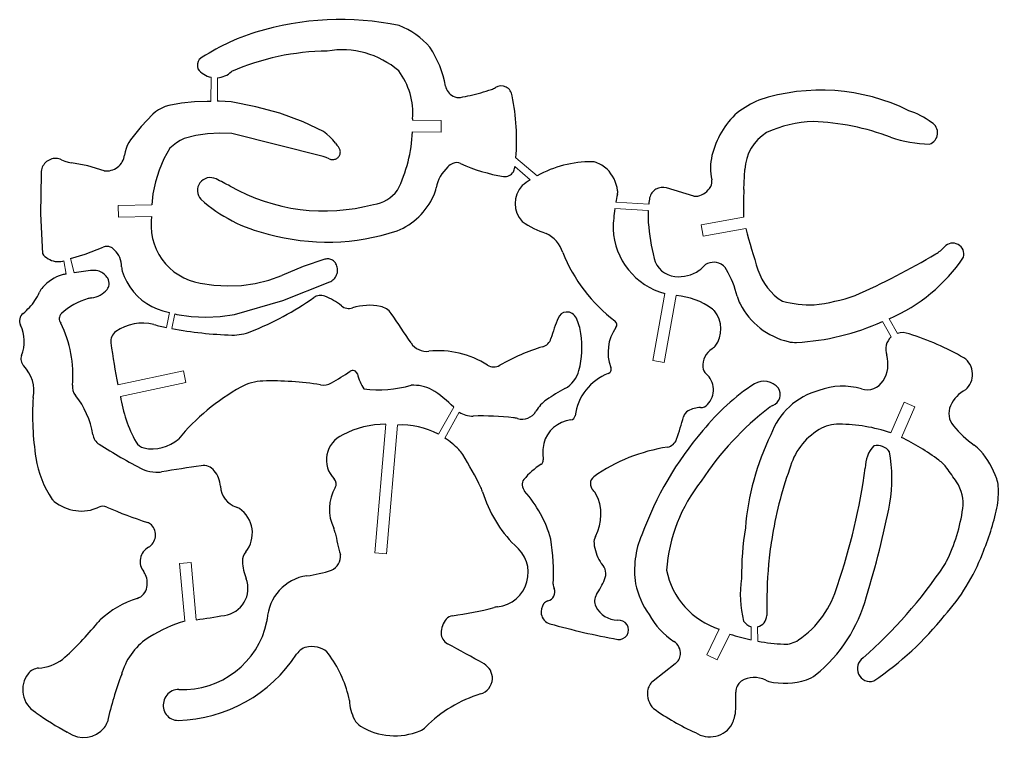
# Model space of a CAD drawing. Extents: x -554 to 10, y 731 to 949.
# Drawn here: x -251.6 to 9.5, y 731.9 to 923.5 of the extents above; entities that cross this region are included whole.
import ezdxf

# ---------------------------------------------------------------- set-up
doc = ezdxf.new("R2010")
doc.units = 0
doc.header["$MEASUREMENT"] = 0

msp = doc.modelspace()

# ---------------------------------------------------------------- linework, layer by layer
at = {"color": 7, "linetype": 'Continuous', "lineweight": 0}
for p, q in [((-200.554755, 901.626559), (-200.522324, 908.080273)), ((-198.808713, 907.952908), (-198.788, 901.687554)), ((-119.199041, 886.581554), (-113.546429, 881.774352)), ((-119.442704, 884.245187), (-115.350749, 880.689559)), ((-92.795515, 873.013659), (-83.862012, 872.536236)), ((-92.521313, 874.702496), (-83.730744, 874.226631)), ((-237.074168, 855.906504), (-238.047028, 859.674781)), ((-239.175407, 855.545439), (-239.802719, 859.09017)), ((-211.618015, 845.279878), (-212.397574, 841.295598)), ((-210.981428, 841.012912), (-210.215474, 844.922333)), ((-19.593251, 843.630487), (-17.421173, 839.716677)), ((-21.413878, 842.839772), (-19.036991, 838.795642)), ((-139.882201, 812.778965), (-135.778048, 819.9965)), ((-138.180077, 811.784237), (-134.353344, 818.710204)), ((-56.434731, 761.4156), (-56.416155, 757.897012)), ((-54.717349, 761.406781), (-54.620084, 757.540304))]:
    msp.add_line(p, q, dxfattribs=at)
for p, q in [((-200.554755, 901.626559), (-201.514118, 901.593439)), ((-170.555392, 893.564347), (-175.924903, 896.183409)), ((-146.762323, 896.99604), (-146.765921, 896.633518)), ((-170.619424, 886.949051), (-195.003544, 893.074657)), ((-58.378291, 878.152952), (-58.120054, 883.499374)), ((-71.710436, 876.34582), (-79.017516, 878.536138)), ((-213.382962, 845.729809), (-211.618015, 845.279878)), ((-76.71089, 751.48352), (-82.607711, 746.852042)), ((-60.53736, 739.410111), (-60.517125, 743.955072))]:
    msp.add_line(p, q)
at = {"flags": 128}
for points in [[(-201.51412, 901.593438), (-204.965462, 901.545624), (-208.398387, 901.186353), (-211.784846, 900.518562)], [(-195.136539, 901.48878), (-198.322661, 901.703619), (-198.788, 901.687554)], [(-175.924905, 896.183408), (-182.183004, 898.454007), (-188.600094, 900.226111), (-195.136537, 901.488775)], [(-211.784845, 900.518563), (-212.73044, 900.234788), (-213.641736, 899.855033), (-214.509021, 899.383344), (-215.323052, 898.824749), (-216.075153, 898.185202)], [(-216.075151, 898.185201), (-219.194543, 894.944313), (-221.987799, 891.418451)], [(-195.003539, 893.074659), (-198.219139, 893.175592), (-201.430549, 892.982946), (-204.611023, 892.498325), (-207.73407, 891.725767)], [(-167.340814, 890.489442), (-168.031766, 891.368782), (-168.802531, 892.179077), (-169.646243, 892.913111), (-170.555388, 893.564349)], [(-221.987796, 891.418453), (-222.468297, 890.672222), (-222.872305, 889.881957), (-223.195827, 889.055473), (-223.435662, 888.200944), (-223.58944, 887.326819)], [(-207.73407, 891.725767), (-208.763682, 891.202379), (-209.742693, 890.589538), (-210.663351, 889.892098), (-211.518368, 889.115579)], [(-211.518367, 889.115577), (-213.106563, 886.272105), (-214.393282, 883.280106), (-215.364826, 880.171439), (-216.010848, 876.979205), (-216.297825, 874.01282)], [(-168.968972, 886.31223), (-168.776553, 886.230004), (-168.576734, 886.167887), (-168.371609, 886.126533), (-168.163331, 886.106373), (-167.954083, 886.10762), (-167.74606, 886.130262), (-167.541443, 886.174059), (-167.342378, 886.238553), (-167.150953, 886.323067), (-166.969176, 886.426716), (-166.798951, 886.548412), (-166.642065, 886.686879), (-166.500164, 886.840665), (-166.374734, 887.008157), (-166.267092, 887.1876), (-166.178366, 887.37711), (-166.109487, 887.5747), (-166.061176, 887.778298), (-166.033942, 887.985771), (-166.028069, 888.19494), (-166.043619, 888.403613), (-166.080429, 888.609601), (-166.138112, 888.810745), (-166.216065, 889.004935), (-166.313468, 889.190134), (-166.429303, 889.3644), (-166.562351, 889.525907)], [(-167.340816, 890.489441), (-166.966224, 889.995845), (-166.562352, 889.525906)], [(-240.40265, 886.051733), (-240.758778, 886.194384), (-241.127346, 886.300851), (-241.504685, 886.370076), (-241.887042, 886.40137), (-242.270616, 886.394422), (-242.65159, 886.3493), (-243.026174, 886.266455), (-243.390643, 886.146708), (-243.741372, 885.991254), (-244.074872, 885.801635), (-244.387825, 885.57974), (-244.677119, 885.327777), (-244.939876, 885.048249), (-245.173483, 884.743938), (-245.375615, 884.417872), (-245.544263, 884.073292), (-245.677748, 883.713628), (-245.774744, 883.342455), (-245.834285, 882.963467), (-245.855779, 882.580434), (-245.839011, 882.197164)], [(-240.402648, 886.051732), (-239.543908, 885.706289), (-238.655792, 885.445489), (-237.746623, 885.271773)], [(-229.069004, 883.124103), (-228.590794, 883.081752), (-228.110739, 883.08688), (-227.633544, 883.13944), (-227.163881, 883.238913), (-226.706351, 883.384327), (-226.265438, 883.574257), (-225.845458, 883.806843), (-225.450528, 884.079805), (-225.084515, 884.39047), (-224.751006, 884.735796), (-224.453266, 885.112399), (-224.194213, 885.516589), (-223.976384, 885.944408), (-223.801914, 886.391664), (-223.67251, 886.853977), (-223.589442, 887.326818)], [(-168.968973, 886.312231), (-169.780365, 886.666488), (-170.619421, 886.949052)], [(-229.069001, 883.124104), (-233.352871, 884.419932), (-237.746623, 885.271776)], [(-245.839005, 882.197173), (-246.051035, 871.608007), (-245.504439, 861.030834)], [(-216.367775, 870.911327), (-216.513719, 869.657018), (-216.540686, 868.117109), (-216.416358, 866.58199), (-216.141937, 865.066491), (-215.720074, 863.58525), (-215.154843, 862.152574), (-214.451703, 860.782304), (-213.617449, 859.487674), (-212.660138, 858.281192), (-211.589015, 857.17451), (-210.41443, 856.17832), (-209.147727, 855.302244), (-207.801143, 854.554744), (-206.387685, 853.943041), (-204.921005, 853.473042), (-203.415273, 853.14929)], [(-238.047028, 859.674781), (-234.130487, 860.87938), (-229.265991, 862.720644)], [(-226.709901, 862.368605), (-226.910118, 862.511265), (-227.12314, 862.633981), (-227.34699, 862.735615), (-227.579586, 862.815221), (-227.818768, 862.872059), (-228.062311, 862.905601), (-228.307952, 862.915535), (-228.553408, 862.90177), (-228.796398, 862.864432), (-229.034663, 862.80387), (-229.265989, 862.720644)], [(-224.37793, 857.511067), (-224.404151, 858.130202), (-224.492856, 858.74351), (-224.643138, 859.344701), (-224.853453, 859.92761), (-225.121644, 860.486258), (-225.444963, 861.014917), (-225.820091, 861.508164), (-226.243184, 861.960942), (-226.709901, 862.368606)], [(-245.504445, 861.030843), (-245.185773, 860.629266), (-244.828982, 860.261142), (-244.437562, 859.930074), (-244.015344, 859.639301), (-243.566462, 859.391672), (-243.095308, 859.189607), (-242.606494, 859.035086), (-242.104804, 858.92962), (-241.595149, 858.874242), (-241.082515, 858.869494), (-240.571921, 858.915423), (-240.068363, 859.011577), (-239.802719, 859.09017)], [(-170.132467, 859.498964), (-175.980514, 857.562105), (-181.652349, 855.157656)], [(-167.208445, 858.300479), (-167.34874, 858.521811), (-167.51101, 858.727575), (-167.693541, 858.915601), (-167.894404, 859.0839), (-168.111478, 859.230697), (-168.342472, 859.35444), (-168.584946, 859.453825), (-168.836338, 859.527801), (-169.093996, 859.575585), (-169.355197, 859.596675), (-169.617182, 859.590848), (-169.877187, 859.558163), (-170.132464, 859.498969)], [(-224.37793, 857.511067), (-224.361307, 857.12156), (-224.305121, 856.735768), (-224.209958, 856.357699)], [(-168.873459, 853.446871), (-168.566031, 853.593848), (-168.274688, 853.770575), (-168.002299, 853.975315), (-167.751549, 854.206049), (-167.524906, 854.460503), (-167.324606, 854.736171), (-167.15262, 855.030339), (-167.010643, 855.340107), (-166.900073, 855.662425), (-166.821999, 855.994114), (-166.777192, 856.33191), (-166.766094, 856.672484), (-166.788811, 857.012481), (-166.845121, 857.348551), (-166.934471, 857.677383), (-167.055977, 857.995738), (-167.208445, 858.300479)], [(-224.209959, 856.357701), (-223.671932, 854.871236), (-222.989019, 853.445515), (-222.167963, 852.094618), (-221.216876, 850.831889), (-220.145149, 849.669799), (-218.963369, 848.619825), (-217.683206, 847.692336), (-216.317304, 846.896494), (-214.879155, 846.240159), (-213.38296, 845.729812)], [(-203.415273, 853.149292), (-199.764444, 852.583093), (-196.075661, 852.378126), (-192.384579, 852.536372), (-188.726874, 853.056301), (-185.137902, 853.932888), (-181.652352, 855.15766)], [(-194.239807, 844.757217), (-181.340444, 848.470948), (-168.873466, 853.446871)], [(-210.215474, 844.922333), (-209.631218, 844.773391), (-205.803066, 844.194093), (-201.936319, 843.997636), (-198.069167, 844.185962), (-194.239807, 844.757211)]]:
    msp.add_lwpolyline(points, dxfattribs=at)
at = {"color": 7, "linetype": 'Continuous', "lineweight": 0, "flags": 128}
for points in [[(-146.803781, 893.533742), (-139.146904, 893.457757), (-139.116142, 896.557604), (-146.765921, 896.633518)], [(-216.297825, 874.01282), (-225.304432, 873.870457), (-225.255438, 870.770844), (-216.367775, 870.911327)], [(-58.42587, 870.750616), (-69.770031, 868.673014), (-69.211577, 865.623731), (-57.884973, 867.698118)], [(-76.428634, 849.799044), (-79.627252, 831.920099), (-82.678802, 832.46603), (-79.481444, 850.337934)], [(-225.354023, 825.942012), (-207.901613, 829.676925), (-207.252885, 826.645564), (-224.722993, 822.906863)], [(-16.355954, 811.961614), (-12.757183, 820.140317), (-15.594642, 821.388848), (-19.199597, 813.19609)], [(-150.817524, 815.250219), (-153.704191, 780.909911), (-156.793296, 781.169583), (-153.911229, 815.455172)], [(-207.557231, 762.905132), (-208.943563, 778.25322), (-205.856131, 778.532092), (-204.476144, 763.254238)], [(-64.915743, 760.75953), (-68.266517, 753.899977), (-65.481081, 752.539335), (-62.096434, 759.468232)]]:
    msp.add_lwpolyline(points, dxfattribs=at)
for centre, radius, start, end in [((-165.955026, 845.639768), 77.838249, 78.427818, 106.921632), ((-157.864478, 902.525341), 20.780378, 40.700032, 68.772526), ((-171.26647, 864.523411), 58.227707, 107.329859, 123.883581), ((-168.73771, 849.07345), 66.004623, 90.691703, 113.53193), ((-165.604624, 892.210179), 23.19838, 49.246852, 99.753178), ((-165.853558, 900.532604), 28.378725, 10.543038, 33.210743), ((-201.048659, 911.278395), 3.113282, 149.416289, 198.025383), ((-199.225121, 913.941822), 6.003373, -142.833995, -102.478847), ((-199.225121, 913.941822), 6.003373, -86.02264, -46.474359), ((-165.395215, 898.535729), 18.696398, -4.723777, 36.985133), ((-134.19343, 906.425074), 3.825077, -169.456843, -117.663655), ((-142.811179, 954.654583), 52.686272, -77.490777, -71.036781), ((-127.347514, 909.65105), 5.100104, -71.036945, -58.292202), ((-123.115576, 902.801045), 2.951718, 5.962932, 121.70781), ((-37.781544, 851.918563), 52.729988, 63.624974, 108.348766), ((-134.489405, 905.860433), 3.187565, -117.66386, -80.321638), ((-142.811073, 954.654607), 52.686264, -80.321542, -77.4909), ((-177.088984, 891.438088), 58.0933, -4.795459, 11.588235), ((-42.930112, 875.733842), 28.624022, 113.580896, 126.933847), ((-45.025981, 881.995854), 22.456455, 132.267651, 166.633885), ((-21.362664, 878.34946), 21.957914, 53.389591, 71.393242), ((-38.693211, 864.108241), 32.194405, 92.136943, 114.979309), ((-42.549167, 830.061073), 66.272408, 69.37889, 87.703584), ((-9.80647, 893.241637), 3.137021, -72.242938, 60.623284), ((-185.48874, 895.054006), 38.714821, -26.285196, -2.250483), ((-46.000449, 882.913983), 12.133734, 121.214179, 177.234694), ((-8.349585, 923.264047), 33.013767, -109.204056, -90.868051), ((-99.015705, 855.562668), 29.969891, 89.719077, 119.002263), ((-98.884387, 882.344673), 3.187564, 70.17016, 89.719077), ((-100.754047, 877.159994), 8.699054, 47.476635, 70.170106), ((-53.012477, 883.753445), 14.280635, 166.087128, 192.403673), ((-130.705821, 876.754048), 9.927616, 131.828839, 169.617366), ((-134.483467, 881.551706), 3.852602, 113.754847, 137.559914), ((-135.008167, 882.743898), 2.550055, 65.263878, 113.754786), ((-115.766342, 924.508963), 43.43438, -114.736277, -98.899705), ((-122.091367, 884.116851), 2.55005, -98.899671, -29.538482), ((-122.836349, 884.539012), 3.406332, -29.538604, -9.541314), ((-177.088984, 891.438088), 58.0933, -7.381649, -7.112408), ((-101.850064, 876.580423), 9.875754, 7.438382, 45.062207), ((-200.714483, 877.842382), 3.448139, 63.95143, 222.512691), ((-295.856394, 687.642136), 216.117035, 62.29948, 63.433278), ((-99.015705, 855.562668), 29.969891, 123.027976, 128.070309), ((-69.450318, 880.138256), 2.550058, -28.968974, 12.403501), ((-170.388557, 923.14972), 50.748241, -119.521002, -74.924983), ((-158.5478, 883.81009), 9.757137, -81.999426, -37.210205), ((-149.249932, 880.151677), 8.92518, -24.278812, -10.38237), ((-112.503668, 874.373649), 6.913743, 136.226894, 223.736169), ((-95.218153, 877.446263), 3.187562, -12.633447, 7.438593), ((-80.040799, 875.122403), 3.563803, 73.313666, 166.99303), ((-71.716033, 881.392563), 5.139797, -78.496345, -28.969008), ((30.013202, 873.883524), 88.494545, 177.234694, 182.028834), ((-176.054373, 906.060158), 40.90369, -131.683971, -103.087383), ((-157.762603, 883.99158), 18.263832, -67.877102, -24.279017), ((-43.867494, 865.936322), 49.437233, 167.3663, 169.786345), ((-49.801781, 870.741578), 34.107479, 171.259549, 174.135359), ((-67.424575, 913.905319), 37.803234, -96.509781, -96.147139), ((-71.199569, 878.854837), 2.550053, -96.146941, -78.496099), ((-43.867494, 865.936322), 49.437233, 171.769368, 177.796613), ((-49.801781, 870.741578), 34.107479, 176.983834, 182.458235), ((-169.506468, 923.367847), 59.295506, -105.463872, -71.696359), ((-104.424188, 887.758816), 22.381153, -125.745873, -107.421179), ((-89.445923, 867.688482), 3.825138, 177.774415, 182.345086), ((-74.518517, 868.44136), 18.771379, -177.223164, -105.330587), ((-19.971237, 874.853078), 64.149292, -175.014855, -166.356046), ((147.09021, 922.637355), 212.210144, -164.995746, -161.887422), ((-115.15547, 858.378724), 8.980802, 19.001106, 63.333797), ((-12.015749, 869.154084), 9.562696, -59.395755, -41.633924), ((-2.635589, 860.816041), 2.987617, -14.722563, 138.365918), ((-67.023567, 877.010138), 42.63903, -158.384232, -127.151922), ((-76.115036, 861.224866), 6.375128, -166.356074, -96.154495), ((-114.746174, 1042.832239), 211.348831, -65.970857, -59.395735), ((-37.416993, 885.36957), 45.385426, -66.876179, -33.898932), ((-72.46915, 859.689739), 3.825077, -55.21208, -39.832509), ((-66.411464, 854.636829), 4.063361, 69.953001, 140.167394), ((-66.329782, 854.860669), 3.825084, 28.98582, 69.953042), ((-90.21631, 841.62795), 31.132063, 14.878725, 28.985701), ((-39.795073, 861.450703), 15.563567, -162.089391, -122.141555), ((-237.151147, 844.800115), 10.983638, 106.516247, 138.919259), ((-226.176385, 786.19163), 70.561501, 100.61581, 101.524506), ((-226.176385, 786.19163), 70.561501, 94.738856, 98.884535), ((-231.689769, 852.699912), 3.82508, 69.546782, 94.738918), ((-231.942647, 852.021909), 4.548706, 31.711083, 69.546625), ((-230.425579, 853.037126), 2.725291, -8.158677, 30.318564), ((-75.768451, 864.438952), 9.607845, -96.154529, -55.212094), ((-241.586069, 848.666316), 5.100098, 138.919231, 156.424842), ((-233.068465, 855.283903), 6.148941, -83.441484, -38.355798), ((-230.246309, 853.050642), 2.550049, -38.355989, -9.030927), ((-258.078854, 855.863369), 12.894611, -34.814536, -23.575351), ((-228.806507, 832.616302), 16.985407, 105.477676, 133.290623), ((-231.638004, 842.841789), 6.375132, 96.558418, 105.477614), ((-220.992627, 917.758246), 83.576767, -68.142154, -55.053596), ((-171.29316, 846.638549), 3.187561, 69.526995, 124.946467), ((-175.658922, 834.944978), 15.669526, 50.744494, 69.527016), ((-77.826216, 831.330343), 18.521505, 53.357089, 85.672504), ((-50.269848, 852.241016), 10.200212, -165.121189, -152.813079), ((-47.109731, 905.010542), 58.204575, -82.619799, -71.54518), ((-261.060529, 857.743781), 16.416912, -50.736431, -34.261441), ((-163.726529, 849.546617), 3.187563, -129.255688, -72.446382), ((-158.246344, 832.222357), 14.982808, 78.742034, 107.553759), ((-156.207454, 842.465116), 4.539093, 34.029495, 78.742013), ((-68.674515, 843.633843), 3.187566, 40.147528, 53.357212), ((-41.956159, 856.51127), 19.546469, -152.813079, -103.501695), ((-39.890499, 881.774504), 34.487305, -103.728526, -89.572501), ((-249.056551, 843.058745), 2.550053, 129.263543, 206.061251), ((-239.228661, 843.628471), 1.823691, 132.188025, 220.943086), ((-2288.693113, -597.511431), 2577.674805, 33.819292, 34.029478), ((-59.668425, 824.254147), 52.100304, 157.944587, 164.329283), ((-105.592649, 842.860421), 2.550049, 94.11944, 157.944655), ((-105.579048, 842.671623), 2.739335, 23.068641, 94.119494), ((-118.717832, 836.752357), 17.149445, 9.929818, 24.063369), ((-71.926136, 840.891142), 7.441441, -38.0397, 40.147353), ((-260.315868, 837.552307), 9.983624, -22.062505, 26.061225), ((-268.106685, 828.727296), 30.726753, -5.283708, 26.491425), ((-218.858428, 830.229153), 12.223906, 75.347321, 125.396809), ((-192.389015, 937.842118), 98.598038, -103.715241, -101.708388), ((-192.389015, 937.842118), 98.598038, -100.86921, -91.491518), ((-83.366843, 834.718251), 11.244644, 144.384393, 201.236119), ((-93.544607, 842.009014), 1.275024, -35.615758, 52.847994), ((-47.735137, 901.602941), 64.388809, -86.967617, -65.871389), ((-224.092599, 837.595213), 3.187567, 125.396823, 187.731988), ((-194.623565, 852.02343), 12.750262, -91.491456, -68.142113), ((-112.901238, 839.187858), 3.187563, -73.810467, -15.670754), ((-127.243088, 836.117262), 25.670401, -14.201568, 8.044506), ((-16.065461, 835.460409), 4.466964, 131.699475, 200.688119), ((-16.065461, 835.460409), 4.466964, 66.536308, 107.667776), ((-35.775153, 770.286191), 72.528145, 60.133587, 72.76598), ((-53.632451, 860.739241), 175.211716, -172.268012, -168.544835), ((-142.93114, 839.997512), 5.100108, -146.180651, -83.955934), ((-97.87205, 787.421886), 50.715984, 106.189573, 120.332347), ((-68.575858, 838.269859), 3.187561, -57.439084, -38.039448), ((-44.733637, 844.943729), 7.650151, -103.501736, -86.967638), ((-248.699968, 832.844436), 2.550056, 157.937592, 224.671413), ((-139.841479, 810.817214), 24.243303, 57.478371, 96.044051), ((-63.985189, 831.080799), 5.3422, 122.560751, 184.482307), ((-28.359307, 831.53278), 8.448213, -31.891376, 16.147455), ((-2.769824, 828.74704), 5.417818, -49.310291, 54.939747), ((-257.191957, 824.449248), 9.391176, -11.477459, 44.671613), ((-125.094153, 833.946609), 3.187566, -122.5216, -59.667631), ((-95.036373, 830.183472), 1.275028, -68.838861, 21.236122), ((-66.768798, 830.862579), 2.550049, -175.517926, -131.351887), ((-200.677967, 884.237042), 66.13562, -60.817753, -55.716172), ((-162.706037, 828.538496), 1.275028, 15.453742, 124.283379), ((-145.76953, 833.220714), 16.296778, -164.546156, -149.208652), ((-109.773565, 831.696283), 7.650155, -61.377671, -14.201552), ((-89.529536, 815.9573), 13.979783, 111.161008, 172.738913), ((-72.250134, 824.634659), 5.746458, -43.013933, 48.648313), ((-233.701666, 825.545511), 3.825078, 174.716389, 218.703562), ((-163.543064, 773.483028), 59.440697, 119.190039, 140.228305), ((-186.314351, 814.2441), 12.750262, 91.679703, 119.190052), ((-184.294329, 745.360494), 81.663475, 80.855568, 91.679724), ((-170.606859, 830.391978), 4.462591, -99.144444, -60.817835), ((-155.970597, 858.482495), 33.818317, -96.449074, -74.798378), ((-146.455555, 815.566726), 10.301147, 62.100497, 93.602832), ((-25.098543, 778.801336), 56.36224, 122.701562, 141.626199), ((-53.003319, 821.932333), 4.994982, 39.437567, 120.640156), ((-32.011536, 808.327002), 17.299149, 73.144277, 111.436312), ((-25.51659, 829.763934), 5.1001, -106.8557, -31.891335), ((-254.007537, 809.275413), 22.195, 9.006408, 38.703475), ((-187.479759, 828.872272), 37.71796, -170.89998, -151.212096), ((-156.5582, 799.962731), 28.864626, 43.952322, 58.869305), ((-79.128743, 775.541823), 56.321934, 118.622354, 124.473586), ((-33.680967, 806.46507), 18.557171, 104.520691, 160.479666), ((-51.852966, 823.422835), 3.187565, -67.291652, 31.859035), ((4.81936, 816.806946), 8.820412, 117.384041, 155.915474), ((-174.396499, 817.850173), 73.74395, 176.322167, 188.873681), ((-105.595708, 814.089543), 9.562692, 124.473545, 149.506557), ((-69.912963, 822.454144), 2.550052, -89.941379, -43.013827), ((-49.145787, 816.953808), 3.825074, 112.708599, 127.491478), ((1.42293, 818.325148), 5.100105, 155.915556, 220.310201), ((-130.790836, 823.997058), 6.37513, -123.973766, -87.978444), ((-128.097934, 747.704032), 69.965408, 83.179341, 92.021513), ((-117.580837, 821.147473), 4.346213, -106.054424, -30.493393), ((-104.662008, 817.885371), 1.275025, -83.36946, -7.261217), ((-176.882633, 845.632305), 106.216843, -18.764772, -15.371616), ((-72.006673, 816.80055), 2.550054, 119.486988, 164.628473), ((-69.903374, 813.080983), 6.823114, 90.058619, 119.486879), ((-2.693368, 756.396561), 80.146812, 127.491205, 146.793319), ((-154.109994, 791.742522), 23.713484, 89.519751, 118.40611), ((-149.972502, 793.559359), 21.707314, 62.300512, 92.230981), ((-120.545805, 810.844265), 6.375126, 73.945766, 83.179553), ((-103.530163, 808.148838), 8.527075, 96.630736, 165.364522), ((-33.043619, 805.280101), 10.200208, 89.367097, 120.949359), ((-33.432998, 770.03552), 45.446941, 71.748583, 89.367042), ((21.775306, 835.591421), 31.789867, -139.68984, -126.043177), ((-228.308264, 813.348726), 3.825078, -170.993581, -122.468024), ((-162.53682, 805.963316), 7.225148, 113.267465, 224.813918), ((-0.592131, 754.844687), 90.517105, 139.367032, 159.910274), ((9.513492, 782.794255), 67.638596, 153.791791, 175.769085), ((-29.384905, 799.178754), 17.314465, 120.949331, 165.572624), ((-148.429999, 938.88767), 152.622131, -122.467901, -117.384751), ((-217.742489, 812.24351), 3.187559, -151.212124, -102.501079), ((-216.1653, 819.357054), 10.47385, -102.501161, -48.529563), ((-149.972502, 793.559359), 21.707314, 44.201231, 57.095074), ((-96.162316, 807.748262), 15.825867, 170.708885, 186.35494), ((-79.329651, 812.489481), 3.187567, -78.8403, -18.764813), ((-17.695456, 803.968173), 8.287668, 136.109073, 181.348793), ((-22.860792, 805.63699), 4.156076, 36.257738, 101.200119), ((-44.193394, 754.92003), 63.471767, 53.390045, 63.986687), ((-2.931411, 801.639333), 10.200206, 41.252826, 53.956978), ((-139.894961, 803.359704), 7.650158, 31.667294, 44.201497), ((-220.767538, 753.476092), 102.669884, 26.039919, 31.667025), ((-71.508936, 762.833167), 47.083374, 98.800852, 124.874696), ((-58.925025, 800.863605), 40.07341, -9.335468, 10.396142), ((-12.262348, 793.455579), 22.6115, 19.306677, 41.25269), ((-220.55651, 810.623295), 27.021652, -171.168475, -145.720078), ((-148.743525, 420.994922), 387.232239, 98.072344, 99.663662), ((-202.582838, 800.603116), 3.825082, 40.056905, 98.072357), ((-101.906207, 788.305975), 19.571756, 122.666222, 140.832859), ((-113.15813, 805.855407), 1.275028, -57.333912, 6.354998), ((-12.424138, 797.681858), 10.200207, 36.538097, 53.38999), ((-216.871223, 806.765136), 3.825074, -117.384519, -101.930369), ((-214.364222, 818.630166), 15.952068, -101.930642, -90.112598), ((-214.38801, 806.503201), 3.82508, -90.113268, -80.337122), ((-204.941316, 798.620147), 6.906411, 2.376411, 40.056747), ((47.280219, 769.693566), 99.359009, 160.112652, 171.311335), ((-189.431008, 825.878585), 164.938217, -18.9008, -7.702123), ((-86.417455, 742.85334), 102.293518, 33.999343, 36.538179), ((-169.019088, 799.523016), 1.912536, -30.212239, 44.813961), ((-115.597512, 799.459266), 1.912543, 140.832832, 188.345899), ((-113.377737, 799.784925), 4.156079, -171.653937, -147.547099), ((-96.918835, 799.588682), 2.406021, 128.921747, 227.167082), ((-35.663441, 773.33661), 43.45713, 141.667399, 175.790464), ((-10.068057, 794.350401), 10.200206, -7.884915, 33.999316), ((1.8576, 798.402171), 7.650158, 3.896814, 19.306621), ((-191.882803, 799.211631), 6.165597, -177.163455, -107.803512), ((-157.358003, 792.732753), 11.581485, 149.787701, 205.654404), ((-135.393419, 795.189512), 7.650153, 16.941176, 26.039738), ((-95.322376, 807.395614), 34.238716, -163.058622, -134.923338), ((-140.585882, 776.226956), 31.884436, 15.601708, 41.982939), ((-100.721697, 795.486679), 3.187563, 28.188592, 47.167272), ((-108.513656, 791.310666), 12.028024, -28.7583, 28.188578), ((-14.164582, 797.31075), 23.709471, -10.274545, 3.896896), ((-240.777284, 796.839984), 2.550048, -145.720283, -129.034295), ((-235.163879, 803.76351), 11.463269, -129.034213, -65.633385), ((-275.457364, 845.652247), 261.160828, -16.966224, -11.325881), ((-229.382355, 790.99844), 2.550046, 66.507307, 114.366593), ((-182.821462, 898.118126), 114.251251, -113.492773, -107.661062), ((-194.742584, 790.306393), 3.187563, 55.667206, 72.196138), ((-197.407767, 786.40412), 7.913126, -39.244283, 55.667456), ((-45.58656, 799.269457), 46.057716, -26.293503, -7.884902), ((-63.296337, 809.496572), 74.297005, -22.663695, -12.763917), ((-218.257292, 786.82191), 2.550055, 43.804722, 72.339148), ((-219.206598, 785.911439), 3.865402, -58.627905, 43.804387), ((-172.395148, 785.510597), 5.1001, 11.288197, 25.654378), ((-77.115439, 804.52882), 92.059128, -168.711888, -164.976922), ((16.953326, 775.167473), 75.949409, 170.437549, 180.641883), ((-173.311862, 775.260028), 64.149284, -2.234478, 8.554489), ((-95.174799, 783.990208), 3.187568, 151.241753, 185.500483), ((-86.81953, 784.794809), 11.581489, -174.499476, -148.724938), ((-63.830113, 776.54861), 23.709473, 156.674363, 188.855991), ((23.955585, 772.086358), 75.949409, 170.437549, 175.460279), ((-215.12882, 778.812865), 4.32355, 118.537004, 219.197932), ((-188.317051, 778.978196), 3.82508, 140.755582, 182.543093), ((-125.108838, 775.859044), 9.200747, -83.471004, 52.44196), ((-43.519602, 799.506017), 52.222286, -42.211812, -20.909403), ((-178.409283, 779.418256), 13.742616, -177.456866, -157.806371), ((-169.816582, 780.087833), 3.832374, -68.694505, 8.682221), ((-93.99367, 780.437096), 3.187566, -148.725607, -135.92922), ((-13.438985, 783.385678), 10.200206, -33.782519, -26.293558), ((-220.455645, 774.468753), 2.550049, 27.766095, 39.197585), ((-223.319211, 772.961096), 5.786257, -9.788046, 27.766389), ((-178.108217, 803.720228), 28.875191, -83.716201, -70.404497), ((-99.032091, 775.559448), 3.825075, -23.831304, 44.071417), ((-58.618725, 780.562854), 20.780378, -168.799874, -107.639519), ((62.267444, 767.347577), 114.528648, 174.614018, 181.488143), ((-110.081446, 848.039285), 126.475113, -48.663793, -33.78245), ((-197.948621, 771.664854), 7.280653, -82.243373, 20.605543), ((-173.141116, 762.741402), 12.409329, 98.371178, 177.022275), ((-121.858737, 785.642113), 28.779352, -32.92953, -23.831331), ((-31.659065, 769.951463), 27.678637, 170.926071, 194.703384), ((-221.386578, 772.62769), 3.825075, -72.611242, -9.788074), ((-111.186053, 770.633095), 2.405966, -76.930463, 24.134089), ((-106.663234, 772.659482), 2.550053, 177.765645, 204.134113), ((-66.872319, 776.934807), 20.780378, -168.799874, -143.74226), ((-58.592715, 779.458137), 26.162674, -55.60248, -15.537321), ((-212.571733, 744.480199), 25.670393, 107.388804, 133.106399), ((-110.209487, 766.426453), 1.912543, 103.069733, 146.290931), ((-95.027632, 768.264669), 3.187564, 147.070434, 206.909219), ((-64.555436, 779.873669), 40.266693, -51.057112, -15.012435), ((-147.72427, 852.956177), 89.355095, -82.540309, -75.241699), ((-123.337743, 760.38419), 6.37513, 96.529213, 104.758511), ((-108.607486, 765.35767), 3.838343, 146.29074, 188.256778), ((-91.836638, 769.884211), 6.766022, -153.090699, -91.661951), ((-224.88598, 757.636503), 7.650155, 133.106166, 141.323362), ((-195.279516, 723.020243), 41.731842, 107.109872, 121.1981), ((-208.10563, 767.618993), 23.006153, -92.426817, -12.141349), ((-232.301491, 962.062101), 200.745651, -82.03258, -79.861898), ((-189.353602, 763.584746), 3.825076, -12.141336, -2.977732), ((-133.188179, 759.672597), 5.931063, 140.374908, 179.844331), ((-135.792345, 761.828877), 2.550053, 97.459799, 140.375018), ((-109.251517, 765.264221), 3.187568, -171.743071, -105.57575), ((-91.714935, 760.57088), 2.569897, -97.143492, 97.106541), ((-66.398533, 773.91976), 19.568035, -151.707053, -122.867071), ((-55.559422, 764.647235), 3.348078, -149.067089, -105.155298), ((-55.559422, 764.647235), 3.348078, -75.433156, -4.693761), ((-72.006939, 817.900222), 85.857834, -55.742772, -38.528325), ((-289.594212, 809.433976), 75.236115, -48.943261, -38.676462), ((-54.674538, 961.056768), 206.444473, -105.575757, -100.426184), ((-208.14749, 744.431855), 16.751369, 121.485952, 163.304796), ((-135.931667, 759.680054), 3.187565, 179.8444, 241.823848), ((-79.093778, 754.271133), 3.825079, -3.580474, 57.133061), ((-45.32166, 809.059165), 52.351254, -108.688773, -102.235139), ((-45.32166, 809.059165), 52.351254, -100.230936, -92.608527), ((-47.414118, 763.130682), 6.375131, -92.608431, -55.602412), ((-173.950787, 751.654407), 4.462592, 97.395403, 147.003962), ((-173.695107, 748.963265), 7.16486, 70.643745, 96.652969), ((-172.79132, 751.509939), 4.462591, 36.799884, 70.754524), ((-335.91876, 386.331889), 420.349548, 60.307244, 61.823901), ((-247.385764, 762.45427), 12.126801, -86.01611, -53.53644), ((-210.269807, 775.23674), 38.840961, -88.557132, -32.996104), ((-194.746385, 735.085504), 31.881323, 13.507367, 36.799908), ((-79.073552, 754.491686), 3.825078, -51.853335, -6.898436), ((-24.673721, 750.211538), 3.422829, 123.193827, 286.933662), ((-246.277489, 746.540938), 3.825078, 93.983922, 142.566429), ((-129.909647, 747.610464), 4.462593, -2.314384, 60.30721), ((-243.72965, 744.590601), 7.033707, 142.566416, 238.638754), ((-130.607283, 713.585338), 100.130081, 159.436901, 167.025897), ((-231.52041, 751.441915), 7.650156, -20.562923, -16.695069), ((-129.902746, 747.736694), 4.462586, -73.120829, -3.937537), ((-55.590516, 741.187328), 6.672769, 62.890886, 121.494066), ((-50.806819, 750.531896), 3.825073, -117.108634, -103.224348), ((-47.438797, 764.863545), 18.547157, -103.224758, -71.906101), ((-44.054451, 754.505412), 7.650154, -71.906155, -51.057153), ((-209.241752, 740.811821), 3.825082, 87.573243, 115.513525), ((-78.289401, 743.594075), 5.796616, 172.720663, 224.136117), ((-80.245049, 743.843879), 3.825078, 128.146684, 172.720608), ((-56.799857, 743.938534), 3.717304, 127.765286, 179.745089), ((-209.074407, 740.461182), 4.213607, 115.513498, 216.155847), ((-168.086061, 741.489718), 4.462592, 2.836904, 13.507189), ((-151.069623, 742.332985), 12.574727, -177.162936, -153.114837), ((-118.494446, 710.138428), 34.828365, 106.879169, 135.371972), ((-44.175901, 793.411442), 66.069038, -125.401167, -114.202498), ((-68.18744, 739.444192), 7.650157, -17.674344, -0.255251), ((-249.38088, 735.318235), 3.825075, 54.201137, 58.639257), ((-204.589662, 797.424457), 72.748001, -125.799298, -118.159172), ((-209.388114, 740.231962), 3.825078, -143.844057, -88.557016), ((-158.304958, 738.664646), 4.462589, -153.114823, -121.236035), ((-99.173441, 749.317761), 40.171223, -20.134455, -17.674289), ((-234.550282, 739.11948), 7.259719, -123.859238, -39.725306), ((-231.908638, 736.924374), 3.825076, -39.725306, -12.974097), ((-151.465185, 749.942438), 17.652399, -121.236035, -67.68544), ((-146.457139, 737.740367), 4.46259, -67.685317, -44.627875), ((-67.460706, 738.933693), 6.921149, -123.311648, -29.840188), ((-240.726238, 729.914572), 3.825079, 56.140562, 61.840676)]:
    msp.add_arc(centre, radius, start, end)

doc.saveas('drawing.dxf')
